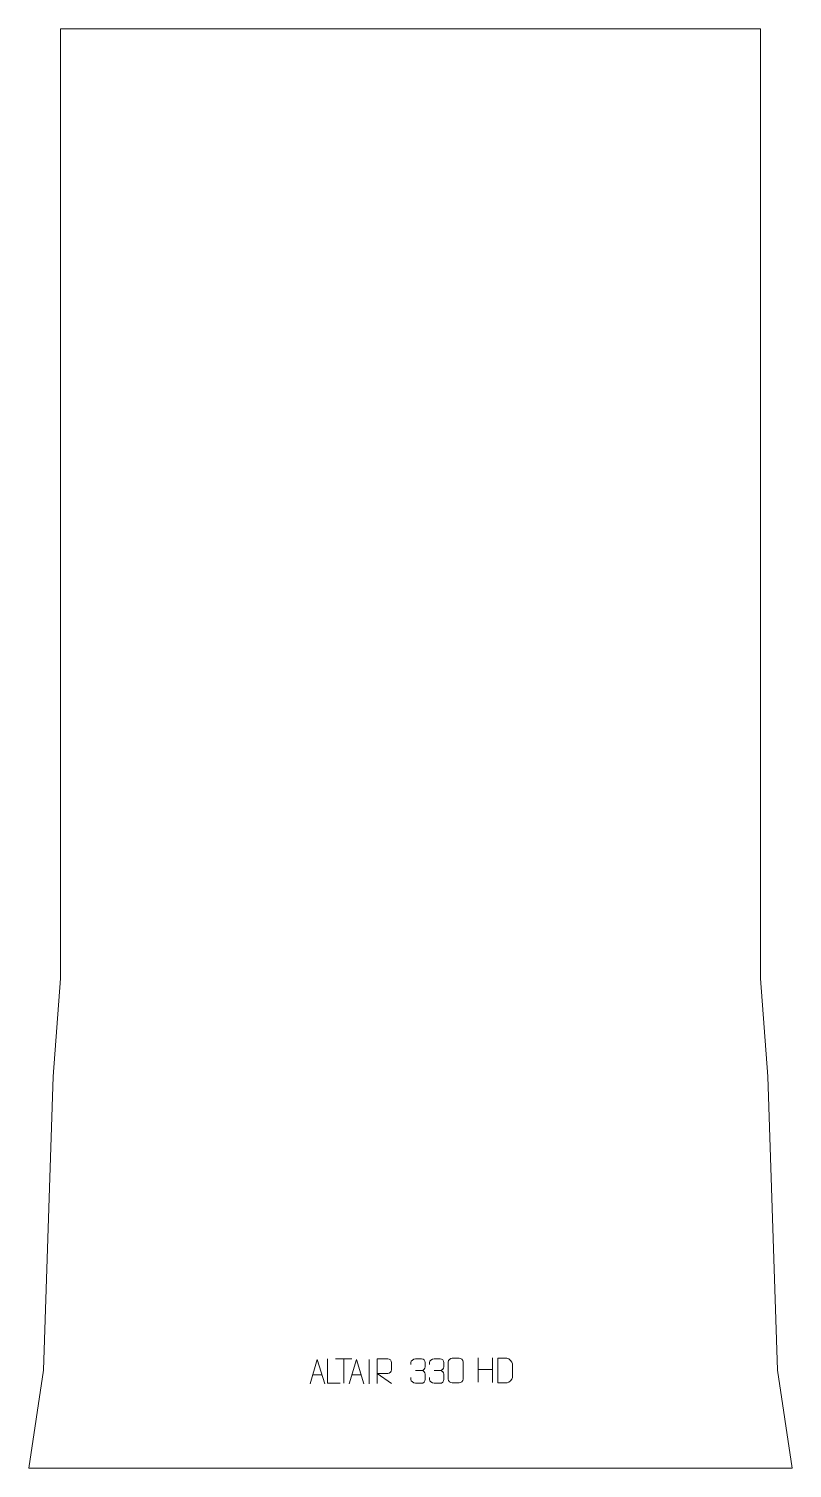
# Model space of a CAD drawing. Header units: millimetres. Extents: x -390 to 390, y -1228 to 242.
import ezdxf

# ---------------------------------------------------------------- set-up
doc = ezdxf.new("R2010")
doc.units = ezdxf.units.MM
doc.header["$MEASUREMENT"] = 0
doc.layers.add('layer 1', color=7, linetype='Continuous')

msp = doc.modelspace()

# ---------------------------------------------------------------- linework, layer by layer
at = {"layer": 'layer 1', "color": 242, "lineweight": 9}
msp.add_open_spline([(374.9989, -1128.3464), (374.9989, -1128.3464), (389.9995, -1228.3473), (389.9995, -1228.3473), (389.9995, -1228.3473), (389.9995, -1228.3473), (-389.9995, -1228.3473), (-389.9995, -1228.3473), (-389.9995, -1228.3473), (-389.9995, -1228.3473), (-375.0005, -1128.3464), (-375.0005, -1128.3464), (-375.0005, -1128.3464), (-375.0005, -1128.3464), (-365.0004, -828.3462), (-365.0004, -828.3462), (-365.0004, -828.3462), (-365.0004, -828.3462), (-357.4995, -728.347), (-357.4995, -728.347), (-357.4995, -728.347), (-357.4995, -728.347), (-357.4995, 241.6514), (-357.4995, 241.6514), (-357.4995, 241.6514), (-357.4995, 241.6514), (357.4991, 241.6514), (357.4991, 241.6514), (357.4991, 241.6514), (357.4991, 241.6514), (357.4991, -728.347), (357.4991, -728.347), (357.4991, -728.347), (357.4991, -728.347), (364.9988, -828.3462), (364.9988, -828.3462), (364.9988, -828.3462), (364.9988, -828.3462), (374.9989, -1128.3464), (374.9989, -1128.3464)], degree=3, knots=[0, 0, 0, 0, 0.090909091, 0.090909091, 0.090909091, 0.090909091, 0.181818182, 0.181818182, 0.181818182, 0.181818182, 0.272727273, 0.272727273, 0.272727273, 0.272727273, 0.363636364, 0.363636364, 0.363636364, 0.363636364, 0.454545455, 0.454545455, 0.454545455, 0.454545455, 0.545454545, 0.545454545, 0.545454545, 0.545454545, 0.636363636, 0.636363636, 0.636363636, 0.636363636, 0.727272727, 0.727272727, 0.727272727, 0.727272727, 0.818181818, 0.818181818, 0.818181818, 0.818181818, 1, 1, 1, 1], dxfattribs=at)
at = {"layer": 'layer 1', "color": 250, "lineweight": 9}
for points, knots in [([(-71.7965, -1141.6196), (-71.7965, -1141.6196), (-84.7456, -1141.6196), (-84.7456, -1141.6196), (-84.7456, -1141.6196), (-84.7456, -1141.6196), (-84.7456, -1116.666), (-84.7456, -1116.666)], [0, 0, 0, 0, 0.333333333, 0.333333333, 0.333333333, 0.333333333, 1, 1, 1, 1]), ([(-34.0161, -1141.6961), (-34.0161, -1141.6961), (-34.0161, -1116.7426), (-34.0161, -1116.7426), (-34.0161, -1116.7426), (-30.4213, -1116.7426), (-26.8258, -1116.7426), (-23.2306, -1116.7426), (-23.2306, -1116.7426), (-20.9053, -1116.7803), (-19.348, -1118.2703), (-19.3521, -1120.6367), (-19.3521, -1120.6367), (-19.3525, -1122.6722), (-19.3525, -1125.7316), (-19.3521, -1127.7676), (-19.3521, -1127.7676), (-19.3586, -1129.6431), (-21.1709, -1131.5849), (-23.1804, -1131.604), (-23.1804, -1131.604), (-23.1804, -1131.604), (-34.0161, -1131.604), (-34.0161, -1131.604), (-34.0161, -1131.604), (-34.0161, -1131.604), (-19.3614, -1141.6961), (-19.3614, -1141.6961)], [0, 0, 0, 0, 0.125, 0.125, 0.125, 0.125, 0.25, 0.25, 0.25, 0.25, 0.375, 0.375, 0.375, 0.375, 0.5, 0.5, 0.5, 0.5, 0.625, 0.625, 0.625, 0.625, 0.75, 0.75, 0.75, 0.75, 1, 1, 1, 1]), ([(0.3644, -1122.3503), (0.3644, -1122.3503), (0.3644, -1120.4931), (0.3644, -1120.4931), (0.3644, -1120.4931), (0.3501, -1118.7512), (3.0146, -1116.6331), (5.0737, -1116.6558), (5.0737, -1116.6558), (7.1378, -1116.6558), (9.2018, -1116.6558), (11.2655, -1116.6558), (11.2655, -1116.6558), (13.46, -1116.647), (15.0583, -1118.4938), (15.1027, -1120.4059), (15.1027, -1120.4059), (15.1023, -1121.841), (15.1023, -1123.2761), (15.1027, -1124.7116), (15.1027, -1124.7116), (15.0541, -1126.3651), (13.4515, -1128.5951), (11.2532, -1128.5851), (11.2532, -1128.5851), (13.4569, -1128.5963), (15.0649, -1130.3995), (15.1189, -1132.459), (15.1189, -1132.459), (15.1185, -1134.2437), (15.1185, -1136.0284), (15.1189, -1137.8135), (15.1189, -1137.8135), (15.129, -1139.8749), (13.0741, -1141.638), (11.2532, -1141.6299), (11.2532, -1141.6299), (9.1879, -1141.6296), (7.1227, -1141.6296), (5.0571, -1141.6299), (5.0571, -1141.6299), (2.8885, -1141.6184), (0.3575, -1139.2182), (0.3389, -1137.7564), (0.3389, -1137.7564), (0.3389, -1137.7564), (0.3389, -1135.8478), (0.3389, -1135.8478)], [0, 0, 0, 0, 0.076923077, 0.076923077, 0.076923077, 0.076923077, 0.153846154, 0.153846154, 0.153846154, 0.153846154, 0.230769231, 0.230769231, 0.230769231, 0.230769231, 0.307692308, 0.307692308, 0.307692308, 0.307692308, 0.384615385, 0.384615385, 0.384615385, 0.384615385, 0.461538462, 0.461538462, 0.461538462, 0.461538462, 0.538461538, 0.538461538, 0.538461538, 0.538461538, 0.615384615, 0.615384615, 0.615384615, 0.615384615, 0.692307692, 0.692307692, 0.692307692, 0.692307692, 0.769230769, 0.769230769, 0.769230769, 0.769230769, 0.846153846, 0.846153846, 0.846153846, 0.846153846, 1, 1, 1, 1]), ([(19.3644, -1122.3503), (19.3644, -1122.3503), (19.3644, -1120.4931), (19.3644, -1120.4931), (19.3644, -1120.4931), (19.3501, -1118.7512), (22.0146, -1116.6331), (24.0737, -1116.6558), (24.0737, -1116.6558), (26.1378, -1116.6558), (28.2018, -1116.6558), (30.2655, -1116.6558), (30.2655, -1116.6558), (32.46, -1116.647), (34.0583, -1118.4938), (34.1027, -1120.4059), (34.1027, -1120.4059), (34.1023, -1121.841), (34.1023, -1123.2761), (34.1027, -1124.7116), (34.1027, -1124.7116), (34.0541, -1126.3651), (32.4515, -1128.5951), (30.2532, -1128.5851), (30.2532, -1128.5851), (32.4569, -1128.5963), (34.0649, -1130.3995), (34.1189, -1132.459), (34.1189, -1132.459), (34.1185, -1134.2437), (34.1185, -1136.0284), (34.1189, -1137.8135), (34.1189, -1137.8135), (34.129, -1139.8749), (32.0741, -1141.638), (30.2532, -1141.6299), (30.2532, -1141.6299), (28.1879, -1141.6296), (26.1227, -1141.6296), (24.0571, -1141.6299), (24.0571, -1141.6299), (21.8885, -1141.6184), (19.3575, -1139.2182), (19.3389, -1137.7564), (19.3389, -1137.7564), (19.3389, -1137.7564), (19.3389, -1135.8478), (19.3389, -1135.8478)], [0, 0, 0, 0, 0.076923077, 0.076923077, 0.076923077, 0.076923077, 0.153846154, 0.153846154, 0.153846154, 0.153846154, 0.230769231, 0.230769231, 0.230769231, 0.230769231, 0.307692308, 0.307692308, 0.307692308, 0.307692308, 0.384615385, 0.384615385, 0.384615385, 0.384615385, 0.461538462, 0.461538462, 0.461538462, 0.461538462, 0.538461538, 0.538461538, 0.538461538, 0.538461538, 0.615384615, 0.615384615, 0.615384615, 0.615384615, 0.692307692, 0.692307692, 0.692307692, 0.692307692, 0.769230769, 0.769230769, 0.769230769, 0.769230769, 0.846153846, 0.846153846, 0.846153846, 0.846153846, 1, 1, 1, 1]), ([(42.5916, -1116.0962), (44.9577, -1116.0962), (47.3242, -1116.0962), (49.6907, -1116.0962), (49.6907, -1116.0962), (51.6712, -1116.0606), (53.6972, -1117.5549), (53.7243, -1119.997), (53.7243, -1119.997), (53.7239, -1125.7544), (53.7239, -1131.5122), (53.7243, -1137.2704), (53.7243, -1137.2704), (53.5822, -1139.598), (51.8758, -1141.0803), (49.6907, -1141.0911), (49.6907, -1141.0911), (47.3183, -1141.0907), (44.9459, -1141.0907), (42.5739, -1141.0911), (42.5739, -1141.0911), (40.6154, -1141.1967), (38.609, -1139.3088), (38.6204, -1137.2878), (38.6204, -1137.2878), (38.6208, -1131.5072), (38.6208, -1125.7269), (38.6204, -1119.9471), (38.6204, -1119.9471), (38.6247, -1117.8051), (40.4018, -1116.0826), (42.5916, -1116.0962)], [0, 0, 0, 0, 0.111111111, 0.111111111, 0.111111111, 0.111111111, 0.222222222, 0.222222222, 0.222222222, 0.222222222, 0.333333333, 0.333333333, 0.333333333, 0.333333333, 0.444444444, 0.444444444, 0.444444444, 0.444444444, 0.555555556, 0.555555556, 0.555555556, 0.555555556, 0.666666667, 0.666666667, 0.666666667, 0.666666667, 0.777777778, 0.777777778, 0.777777778, 0.777777778, 1, 1, 1, 1]), ([(89.2264, -1141.044), (91.5582, -1141.0436), (96.5084, -1141.0676), (98.8399, -1141.0679), (98.8399, -1141.0679), (100.7649, -1141.1733), (104.0835, -1137.6317), (104.0723, -1135.6144), (104.0723, -1135.6144), (104.0719, -1129.8443), (104.0719, -1127.6746), (104.0723, -1121.9053), (104.0723, -1121.9053), (104.068, -1119.7672), (100.6935, -1116.1071), (98.5411, -1116.1206), (98.5411, -1116.1206), (96.2154, -1116.1206), (91.4911, -1116.1206), (89.165, -1116.1206), (89.165, -1116.1206), (89.1654, -1121.8675), (89.2267, -1135.2967), (89.2264, -1141.044)], [0, 0, 0, 0, 0.142857143, 0.142857143, 0.142857143, 0.142857143, 0.285714286, 0.285714286, 0.285714286, 0.285714286, 0.428571429, 0.428571429, 0.428571429, 0.428571429, 0.571428571, 0.571428571, 0.571428571, 0.571428571, 0.714285714, 0.714285714, 0.714285714, 0.714285714, 1, 1, 1, 1]), ([(-102.6131, -1142.1873), (-102.6131, -1142.1873), (-95.2421, -1117.2338), (-95.2421, -1117.2338), (-95.2421, -1117.2338), (-95.2421, -1117.2338), (-87.6722, -1142.1873), (-87.6722, -1142.1873)], [0, 0, 0, 0, 0.333333333, 0.333333333, 0.333333333, 0.333333333, 1, 1, 1, 1]), ([(-62.6131, -1142.1873), (-62.6131, -1142.1873), (-55.2421, -1117.2338), (-55.2421, -1117.2338), (-55.2421, -1117.2338), (-55.2421, -1117.2338), (-47.6722, -1142.1873), (-47.6722, -1142.1873)], [0, 0, 0, 0, 0.333333333, 0.333333333, 0.333333333, 0.333333333, 1, 1, 1, 1])]:
    msp.add_open_spline(points, degree=3, knots=knots, dxfattribs=at)
for points in [[(-76.7646, -1116.6895), (-76.7646, -1116.6895), (-59.7774, -1116.6895), (-59.7774, -1116.6895)], [(-68.2708, -1141.6195), (-68.2708, -1141.6195), (-68.2708, -1116.666), (-68.2708, -1116.666)], [(69.297, -1115.7133), (69.297, -1115.7133), (69.297, -1140.4908), (69.297, -1140.4908)], [(83.9403, -1115.7133), (83.9403, -1115.7133), (83.9403, -1140.6668), (83.9403, -1140.6668)], [(-42.1426, -1117.2235), (-42.1426, -1117.2235), (-42.1426, -1142.1976), (-42.1426, -1142.1976)], [(5.0741, -1128.5955), (5.0741, -1128.5955), (11.2705, -1128.5955), (11.2705, -1128.5955)], [(24.0741, -1128.5955), (24.0741, -1128.5955), (30.2705, -1128.5955), (30.2705, -1128.5955)], [(69.297, -1127.5956), (69.297, -1127.5956), (83.9403, -1127.5952), (83.9403, -1127.5952)], [(-99.8905, -1132.9379), (-99.8905, -1132.9379), (-90.3948, -1132.9379), (-90.3948, -1132.9379)], [(-59.8905, -1132.9379), (-59.8905, -1132.9379), (-50.3948, -1132.9379), (-50.3948, -1132.9379)]]:
    msp.add_open_spline(points, degree=3, dxfattribs=at)

doc.saveas('drawing.dxf')
